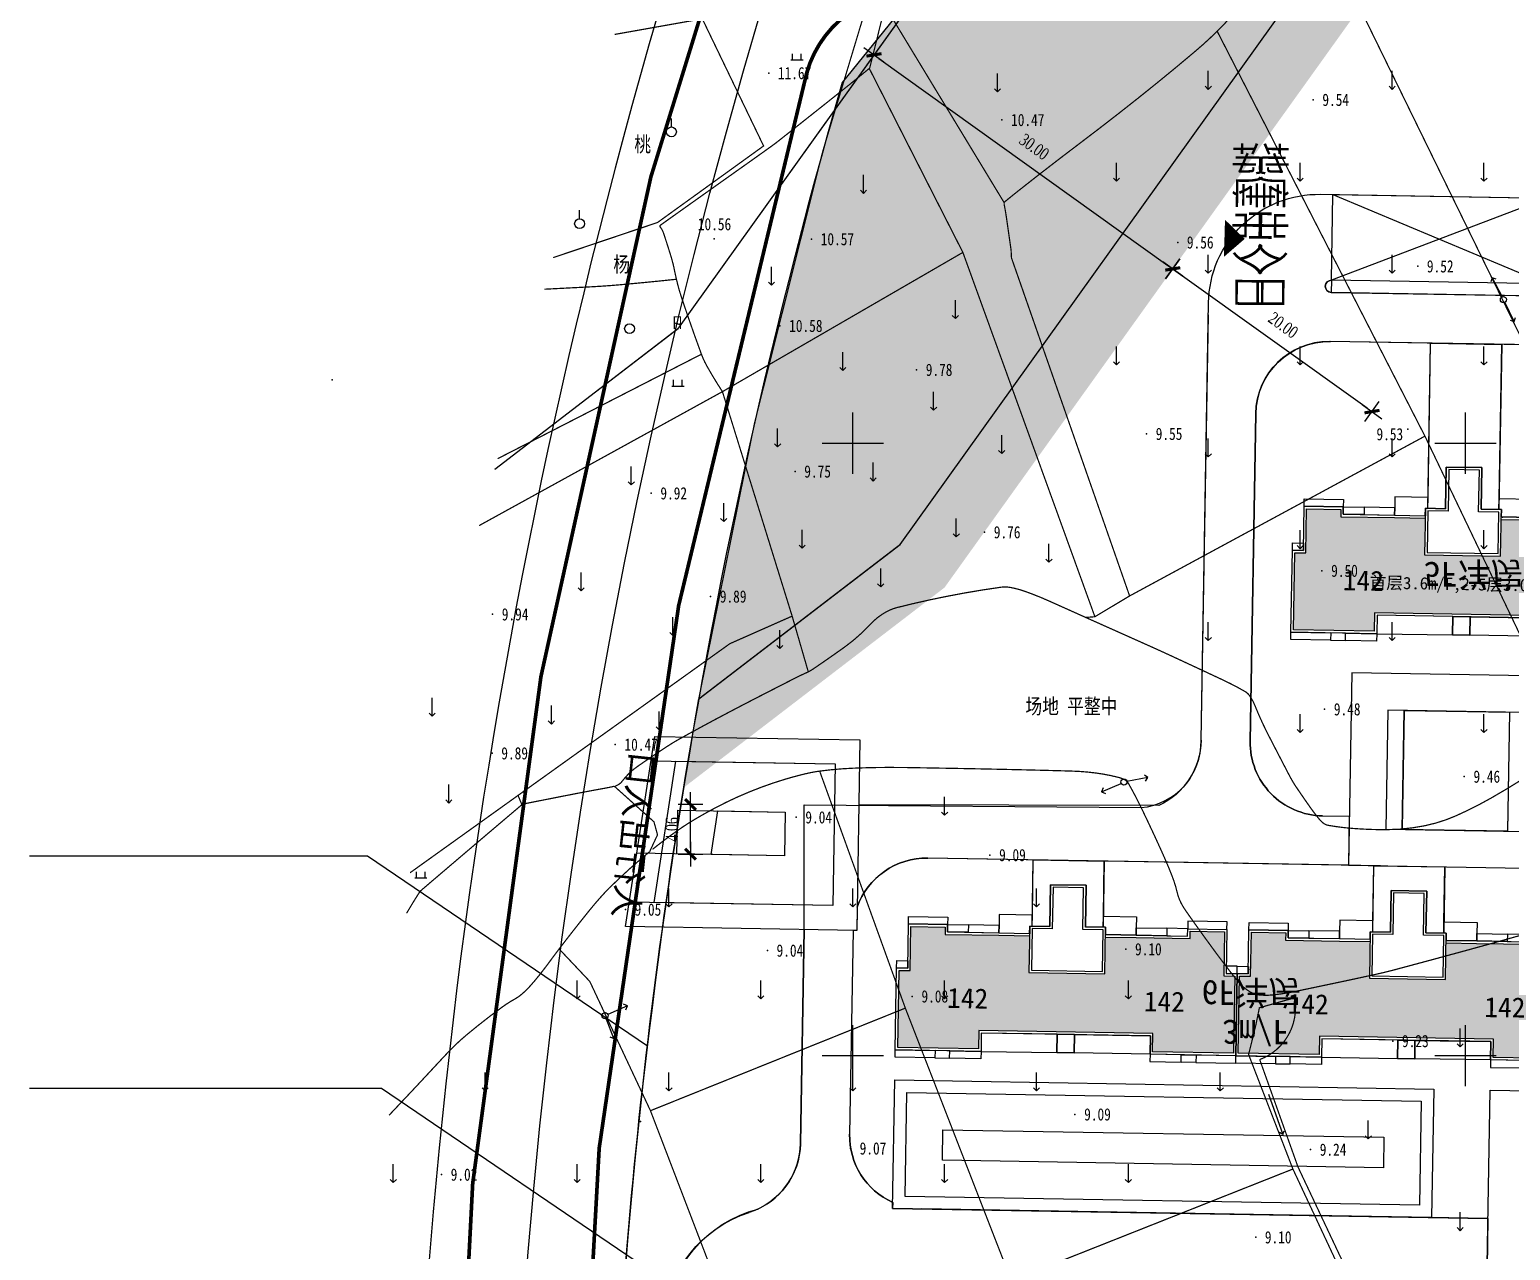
# Model space of a CAD drawing. Header units: millimetres. Extents: x -439850 to 440374, y 3556331 to 3581716.
# Drawn here: x 439718.5 to 439839.4, y 3581434.3 to 3581533.9 of the extents above; entities that cross this region are included whole.
import ezdxf
from ezdxf.enums import TextEntityAlignment as Align

# ---------------------------------------------------------------- set-up
doc = ezdxf.new("R2010")
doc.units = ezdxf.units.MM
doc.header["$LTSCALE"] = 1000
doc.header["$MEASUREMENT"] = 0
doc.linetypes.add('CENTER', pattern=[2, 1.25, -0.25, 0.25, -0.25])
doc.linetypes.add('X3', pattern=[5, 4, -1])
for name, color, linetype in [('10G2防护绿地_H', 104, 'Continuous'), ('14中心线', 1, 'CENTER'), ('14缘石线', 7, 'Continuous'), ('14道路红线', 7, 'Continuous'), ('17特殊管线', 62, 'Continuous'), ('18标注', 7, 'Continuous'), ('dx', 250, 'Continuous'), ('建筑外轮廓线', 6, 'Continuous'), ('文字', 7, 'Continuous'), ('标注', 7, 'Continuous'), ('道路', 7, 'Continuous'), ('铺装', 6, 'Continuous')]:
    doc.layers.add(name, color=color, linetype=linetype)
doc.styles.add('-黑体', font='simhei.ttf')
doc.styles.add('HZ', font='', dxfattribs={"width": 0.8})
doc.styles.add('坐标标注', font='times.ttf', dxfattribs={"width": 0.75})
doc.styles.add('样式 1', font='simhei.ttf')
doc.styles.get('HZ').set_extended_font_data('SimSun')
doc.dimstyles.new('FAST', dxfattribs={"dimtxt": 1, "dimasz": 0.5, "dimexe": 0.5, "dimexo": 0.5, "dimgap": 1, "dimtad": 1, "dimzin": 4, "dimdsep": 46, "dimtxsty": '坐标标注', "dimblk": '尺寸起止点', "dimcen": 1, "dimadec": 1, "dimazin": 1, "dimtfac": 1, "dimtmove": 2, "dimatfit": 3, "dimldrblk": 'ARCHTICK', "dimfxl": 1.25, "dimarcsym": 0})

# ---------------------------------------------------------------- blocks, each defined once
blk = doc.blocks.new('GC154')
for p, q in [((4, 0), (0.5, 0)), ((4, 0), (3.5, 0.5)), ((3.5, -0.5), (4, 0))]:
    blk.add_line(p, q)
blk.add_circle((0, 0), 0.5)
blk = doc.blocks.new('GC120')
for p, q in [((0, -1.5), (0, 1.5)), ((-0.5, -1), (0, -1.5)), ((0, -1.5), (-0.5, -1)), ((0, -1.5), (0.5, -1))]:
    blk.add_line(p, q)
blk = doc.blocks.new('GC119')
for p, q in [((-1, 0), (1, 0)), ((-0.7, 0), (-0.7, 1)), ((0.7, 0), (0.7, 1))]:
    blk.add_line(p, q)
blk = doc.blocks.new('GC125')
blk.add_line((0, 0), (0, 1.4))
blk.add_circle((0, -0.8), 0.8)
blk = doc.blocks.new('GC440')
blk.add_circle((0, 0), 0.8)
blk = doc.blocks.new('GC264')
at = {"linetype": 'Continuous'}
for p, q in [((0, 0), (7, 0)), ((7, 0), (6.5, 0.4)), ((7, 0), (6.5, -0.4))]:
    blk.add_line(p, q, dxfattribs=at)
blk = doc.blocks.new('agdfhafdgasfaf')
at = {"ltscale": 0.02}
h = blk.add_hatch(color=31, dxfattribs=at)
h.dxf.hatch_style = 1
h.paths.add_polyline_path([(439567.91, 3580675.68), (439567.01, 3580675.68), (439567.01, 3580679.28), (439564.21, 3580679.28), (439564.21, 3580678.68), (439559.81, 3580678.68), (439557.31, 3580678.68), (439557.31, 3580675.68), (439551.11, 3580675.68), (439551.11, 3580678.68), (439548.61, 3580678.68), (439544.21, 3580678.68), (439544.21, 3580679.28), (439541.41, 3580679.28), (439541.41, 3580675.68), (439540.51, 3580675.68), (439540.51, 3580669.38), (439547.11, 3580669.38), (439547.11, 3580670.88), (439561.31, 3580670.88), (439561.31, 3580669.38), (439567.91, 3580669.38)])
h.paths.add_polyline_path([(439560.04, 3580672.27), (439564.37, 3580672.3), (439564.36, 3580674.7), (439560.03, 3580674.68)], flags=24)
h.paths.add_polyline_path([(439543.98, 3580672.3), (439548.31, 3580672.27), (439548.32, 3580674.68), (439543.99, 3580674.7)], flags=24)
at = {"layer": '建筑外轮廓线', "color": 6}
blk.add_lwpolyline([(439540.31, 3580675.88), (439541.21, 3580675.88), (439541.21, 3580679.48), (439544.41, 3580679.48), (439544.41, 3580678.88), (439548.61, 3580678.88), (439551.11, 3580678.88), (439551.11, 3580679.48), (439551.11, 3580679.48), (439552.76, 3580679.48), (439552.76, 3580682.88), (439555.66, 3580682.88), (439555.66, 3580679.48), (439557.31, 3580679.48), (439557.31, 3580679.48), (439557.31, 3580679.48), (439557.31, 3580678.88), (439559.81, 3580678.88), (439564.01, 3580678.88), (439564.01, 3580679.48), (439567.21, 3580679.48), (439567.21, 3580675.88), (439568.11, 3580675.88), (439568.11, 3580669.18), (439561.11, 3580669.18), (439561.11, 3580670.68), (439561.11, 3580670.68), (439547.31, 3580670.68), (439547.31, 3580669.18), (439547.31, 3580669.18), (439540.31, 3580669.18), (439540.31, 3580675.88)], dxfattribs=at)
blk.add_lwpolyline([(439551.11, 3580679.48), (439551.11, 3580675.68), (439557.31, 3580675.68), (439557.31, 3580679.48), (439555.66, 3580679.48), (439555.66, 3580682.88), (439552.76, 3580682.88), (439552.76, 3580679.48)], close=True, dxfattribs=at)
at = {"layer": '建筑外轮廓线', "color": 8}
for points in [[(439551.31, 3580679.28), (439551.31, 3580675.88), (439557.11, 3580675.88), (439557.11, 3580679.28), (439555.46, 3580679.28), (439555.46, 3580682.68), (439552.96, 3580682.68), (439552.96, 3580679.28)], [(439541.21, 3580680.08), (439544.41, 3580680.08), (439544.41, 3580679.48), (439541.21, 3580679.48)], [(439544.41, 3580679.48), (439546.11, 3580679.48), (439546.11, 3580678.88), (439544.41, 3580678.88)], [(439546.11, 3580678.88), (439548.61, 3580678.88), (439548.61, 3580679.48), (439546.11, 3580679.48)], [(439562.31, 3580678.88), (439559.81, 3580678.88), (439559.81, 3580679.48), (439562.31, 3580679.48)], [(439564.01, 3580679.48), (439562.31, 3580679.48), (439562.31, 3580678.88), (439564.01, 3580678.88)], [(439567.21, 3580680.08), (439564.01, 3580680.08), (439564.01, 3580679.48), (439567.21, 3580679.48)], [(439540.31, 3580676.48), (439541.21, 3580676.48), (439541.21, 3580675.88), (439540.31, 3580675.88)], [(439568.11, 3580676.48), (439567.21, 3580676.48), (439567.21, 3580675.88), (439568.11, 3580675.88)], [(439553.51, 3580670.68), (439547.31, 3580670.68), (439547.31, 3580669.18), (439553.51, 3580669.18)], [(439553.51, 3580669.18), (439554.91, 3580669.18), (439554.91, 3580670.68), (439553.51, 3580670.68)], [(439554.91, 3580669.18), (439553.51, 3580669.18), (439553.51, 3580670.68), (439554.91, 3580670.68)], [(439554.91, 3580670.68), (439561.11, 3580670.68), (439561.11, 3580669.18), (439554.91, 3580669.18)], [(439540.31, 3580669.18), (439543.56, 3580669.18), (439543.56, 3580668.58), (439540.31, 3580668.58)], [(439543.56, 3580668.58), (439544.76, 3580668.58), (439544.76, 3580669.18), (439543.56, 3580669.18)], [(439544.76, 3580669.18), (439547.31, 3580669.18), (439547.31, 3580668.58), (439544.76, 3580668.58)], [(439563.66, 3580669.18), (439561.11, 3580669.18), (439561.11, 3580668.58), (439563.66, 3580668.58)], [(439564.86, 3580668.58), (439563.66, 3580668.58), (439563.66, 3580669.18), (439564.86, 3580669.18)], [(439568.11, 3580669.18), (439564.86, 3580669.18), (439564.86, 3580668.58), (439568.11, 3580668.58)]]:
    blk.add_lwpolyline(points, close=True, dxfattribs=at)
for points in [[(439551.31, 3580680.38), (439548.61, 3580680.38), (439548.61, 3580679.48), (439548.61, 3580678.88), (439551.11, 3580678.88), (439551.11, 3580678.88), (439551.11, 3580679.48), (439551.31, 3580679.48), (439551.31, 3580680.38)], [(439557.11, 3580680.38), (439559.81, 3580680.38), (439559.81, 3580679.48), (439559.81, 3580678.88), (439557.31, 3580678.88), (439557.31, 3580678.88), (439557.31, 3580679.48), (439557.11, 3580679.48), (439557.11, 3580680.38)], [(439557.11, 3580680.38), (439559.81, 3580680.38), (439559.81, 3580679.48), (439559.81, 3580678.88), (439557.31, 3580678.88), (439557.31, 3580678.88), (439557.31, 3580679.48), (439557.11, 3580679.48), (439557.11, 3580680.38)], [(439557.31, 3580678.68), (439559.81, 3580678.68), (439564.21, 3580678.68), (439564.21, 3580679.28), (439567.01, 3580679.28), (439567.01, 3580675.68), (439567.91, 3580675.68), (439567.91, 3580669.38), (439561.31, 3580669.38), (439561.31, 3580670.88), (439547.11, 3580670.88), (439547.11, 3580669.38), (439540.51, 3580669.38), (439540.51, 3580675.68), (439541.41, 3580675.68), (439541.41, 3580679.28), (439544.21, 3580679.28), (439544.21, 3580678.68), (439548.61, 3580678.68), (439551.11, 3580678.68)]]:
    blk.add_lwpolyline(points, dxfattribs=at)
at = {"layer": '建筑外轮廓线', "color": 3, "style": '样式 1'}
for rotation, p in [(359.7025, (439546.15, 3580673.5)), (0.2975, (439562.2, 3580673.5))]:
    blk.add_text('142', height=1.638, rotation=rotation, dxfattribs=at).set_placement(p, align=Align.MIDDLE_CENTER)
blk = doc.blocks.new('saffaghtedy')
at = {"layer": '道路', "color": 145, "ltscale": 0.02}
blk.add_line((-7.1, 91.87), (10.4, 84.87), dxfattribs=at)
blk.add_lwpolyline([(10.4, 91.87), (10.4, 84.87), (-7.1, 84.87), (-7.1, 91.87)], close=True, dxfattribs=at)
blk.add_lwpolyline([(10.4, 91.87), (-7.1, 84.87)], dxfattribs=at)
blk = doc.blocks.new('尺寸起止点')
for p, q in [((-2, 0), (2, 0)), ((0, -2), (0, 2))]:
    blk.add_line(p, q)
blk.add_lwpolyline([(-0.88, -0.88, 0.5, 0.5, 0), (0.88, 0.88, 0, 0, 0)], format="xyseb")
blk = doc.blocks.new('*D81')
at = {"layer": '18标注', "color": 0, "lineweight": -2, "ltscale": 0.02, "transparency": 16777216}
blk.add_line((439812.25, 3581514.11), (439827.7, 3581503.05), dxfattribs=at)
at = {"layer": 'Defpoints', "color": 0, "ltscale": 0.02, "transparency": 16777216}
for p in [(439811.84, 3581514.4), (439828.1, 3581502.75), (439828.1, 3581502.75)]:
    blk.add_point(p, dxfattribs=at)
at = {"layer": '18标注', "color": 0, "lineweight": -2, "ltscale": 0.02, "transparency": 16777216, "xscale": 0.5, "yscale": 0.5, "zscale": 0.5}
for p, rotation in [((439811.84, 3581514.4), 144.389195150375), ((439828.1, 3581502.75), 324.3891951503751)]:
    blk.add_blockref('尺寸起止点', p, dxfattribs=dict(at, rotation=rotation))
at = {"layer": '18标注', "color": 0, "ltscale": 0.02, "transparency": 16777216, "insert": (439820.85, 3581509.8), "char_height": 1, "attachment_point": 5, "rotation": 324.3892, "style": '坐标标注'}
blk.add_mtext('20.00', dxfattribs=at)
blk = doc.blocks.new('_ArchTick')
at = {"color": 0, "linetype": 'ByBlock', "const_width": 0.4}
blk.add_lwpolyline([(-0.5, -0.5), (0.5, 0.5)], dxfattribs=at)
blk = doc.blocks.new('*D82')
at = {"layer": '18标注', "color": 0, "lineweight": -2, "ltscale": 0.02, "transparency": 16777216}
blk.add_line((439787.86, 3581531.58), (439811.44, 3581514.69), dxfattribs=at)
at = {"layer": 'Defpoints', "color": 0, "ltscale": 0.02, "transparency": 16777216}
for p in [(439787.45, 3581531.87), (439811.84, 3581514.4), (439811.84, 3581514.4)]:
    blk.add_point(p, dxfattribs=at)
at = {"layer": '18标注', "color": 0, "lineweight": -2, "ltscale": 0.02, "transparency": 16777216, "xscale": 0.5, "yscale": 0.5, "zscale": 0.5}
for p, rotation in [((439787.45, 3581531.87), 144.3891951270909), ((439811.84, 3581514.4), 324.389195127091)]:
    blk.add_blockref('尺寸起止点', p, dxfattribs=dict(at, rotation=rotation))
at = {"layer": '18标注', "color": 0, "ltscale": 0.02, "transparency": 16777216, "insert": (439800.53, 3581524.36), "char_height": 1, "attachment_point": 5, "rotation": 324.3892, "style": '坐标标注'}
blk.add_mtext('30.00', dxfattribs=at)
blk = doc.blocks.new('*D98')
at = {"layer": '18标注', "color": 0, "lineweight": -2, "ltscale": 0.02, "transparency": 16777216}
blk.add_line((439772.47, 3581467.12), (439772.48, 3581470.18), dxfattribs=at)
at = {"layer": 'Defpoints', "color": 0, "ltscale": 0.02, "transparency": 16777216}
for p in [(439772.48, 3581470.68), (439772.48, 3581470.68), (439772.47, 3581466.62)]:
    blk.add_point(p, dxfattribs=at)
at = {"layer": '18标注', "color": 0, "lineweight": -2, "ltscale": 0.02, "transparency": 16777216, "xscale": 0.5, "yscale": 0.5, "zscale": 0.5}
for p, rotation in [((439772.48, 3581470.68), 89.86037865290876), ((439772.47, 3581466.62), 269.8603786529087)]:
    blk.add_blockref('尺寸起止点', p, dxfattribs=dict(at, rotation=rotation))
at = {"layer": '18标注', "color": 0, "ltscale": 0.02, "transparency": 16777216, "insert": (439770.97, 3581468.65), "char_height": 1, "attachment_point": 5, "rotation": 89.8604, "style": '坐标标注'}
blk.add_mtext('4.06', dxfattribs=at)

msp = doc.modelspace()

# ---------------------------------------------------------------- hatches: boundary and pattern name
at = {"layer": '10G2防护绿地_H', "linetype": 'Continuous', "extrusion": (0, 0, -1)}
h = msp.add_hatch(color=256, dxfattribs=at)
edge = h.paths.add_edge_path()
edge.add_line((-439826.727, 3581535.183), (-439827.528, 3581536.331))
edge.add_line((-439827.528, 3581536.331), (-439790.774, 3581536.952))
edge.add_line((-439790.774, 3581536.952), (-439784.857, 3581529.618))
edge.add_arc((-440257.543, 3581393.118), 492, 9.23196, 16.10744, ccw=False)
edge.add_line((-439771.916, 3581472.05), (-439793.208, 3581488.383))
edge.add_line((-439793.208, 3581488.383), (-439826.727, 3581535.183))
h = msp.add_hatch(color=256, dxfattribs=at)
edge = h.paths.add_edge_path()
edge.add_line((-439826.727, 3581535.183), (-439827.528, 3581536.331))
edge.add_line((-439827.528, 3581536.331), (-439790.774, 3581536.952))
edge.add_line((-439790.774, 3581536.952), (-439784.857, 3581529.618))
edge.add_arc((-440257.543, 3581393.118), 492, 369.23196, 376.10744, ccw=False)
edge.add_line((-439771.916, 3581472.05), (-439793.208, 3581488.383))
edge.add_line((-439793.208, 3581488.383), (-439826.727, 3581535.183))

# ---------------------------------------------------------------- linework, layer by layer
at = {"layer": '14中心线', "extrusion": (0, 0, -1)}
msp.add_lwpolyline([(-439815.685, 3581643.157), (-439786.263, 3581560.136, -0.0829066), (-439757.567, 3581397.974), (-439757.062, 3581345.997)], format="xyb", dxfattribs=at)
at = {"layer": '14缘石线', "extrusion": (0, 0, -1), "const_width": 0.3}
msp.add_lwpolyline([(-439810.38, 3581643.157), (-439781.55, 3581561.806, -0.0829066), (-439752.567, 3581398.022), (-439752.277, 3581368.2)], format="xyb", dxfattribs=at)
at = {"layer": '14道路红线', "extrusion": (0, 0, -1)}
for points in [[(-439807.197, 3581643.157), (-439778.722, 3581562.808, -0.0829066), (-439749.567, 3581398.051), (-439749.277, 3581368.23)], [(-439784.857, 3581529.618, -0.0679583), (-439765.566, 3581397.896), (-439765.358, 3581376.493)]]:
    msp.add_lwpolyline(points, format="xyb", dxfattribs=at)
at = {"layer": '14道路红线', "extrusion": (0, 0, -1), "const_width": 0.3}
for points in [[(-439790.774, 3581536.952, -0.3387775), (-439781.975, 3581530.45)], [(-439781.975, 3581530.45, -0.0679583), (-439762.566, 3581397.925)]]:
    msp.add_lwpolyline(points, format="xyb", dxfattribs=at)
at = {"layer": '14道路红线', "extrusion": (0, 0, -1)}
msp.add_lwpolyline([(-439790.774, 3581536.952), (-439784.857, 3581529.618)], dxfattribs=at)
at = {"layer": '17特殊管线', "color": 44, "linetype": 'X3', "extrusion": (0, 0, -1)}
for p, q in [((439802.227, 3581552.496), (439771.414, 3581509.474)), ((439771.414, 3581509.474), (439756.493, 3581498.029))]:
    msp.add_line(p, q, dxfattribs=at)
at = {"layer": 'dx', "color": 250, "linetype": 'Continuous'}
for p, q in [((439785.723, 3581497.674), (439785.723, 3581502.674)), ((439835.723, 3581497.674), (439835.723, 3581502.674)), ((439783.223, 3581500.174), (439788.223, 3581500.174)), ((439833.223, 3581500.174), (439838.223, 3581500.174)), ((439785.723, 3581447.674), (439785.723, 3581452.674)), ((439835.723, 3581447.674), (439835.723, 3581452.674)), ((439783.223, 3581450.174), (439788.223, 3581450.174)), ((439833.223, 3581450.174), (439838.223, 3581450.174))]:
    msp.add_line(p, q, dxfattribs=at)
at = {"layer": 'dx', "color": 250, "linetype": 'Continuous', "const_width": 0.1, "flags": 128}
for points in [[(439830.043, 3581592.397), (439802.227, 3581552.496), (439771.414, 3581509.474), (439756.493, 3581498.029)], [(439823.775, 3581542.515), (439853.974, 3581480.763)], [(439798.075, 3581519.812), (439788.218, 3581536.071)], [(439761.264, 3581515.319), (439769.79, 3581518.191), (439778.442, 3581524.437), (439773.441, 3581534.813), (439766.293, 3581533.542)], [(439832.421, 3581500.746), (439815.464, 3581533.802)], [(439794.708, 3581515.746), (439787.067, 3581530.765)], [(439794.708, 3581515.746), (439775.082, 3581504.378), (439755.228, 3581493.446)], [(439805.483, 3581486.004), (439794.708, 3581515.746)], [(439808.316, 3581487.701), (439798.674, 3581515.299)], [(439771.164, 3581509.489), (439771.164, 3581510.489), (439771.664, 3581510.489), (439771.664, 3581509.489)], [(439771.164, 3581509.885), (439771.262, 3581509.966), (439771.383, 3581509.963), (439771.466, 3581509.889), (439771.593, 3581509.877), (439771.664, 3581509.962)], [(439756.734, 3581498.905), (439773.367, 3581507.434)], [(439780.772, 3581486.054), (439775.082, 3581504.378)], [(439832.421, 3581500.746), (439808.316, 3581487.701), (439805.483, 3581486.004), (439804.736, 3581485.945)], [(439832.421, 3581500.746), (439844.498, 3581475.511)], [(439775.687, 3581483.803), (439780.772, 3581486.054), (439782.09, 3581481.507)], [(439775.687, 3581483.803), (439749.586, 3581465.101)], [(439783.018, 3581473.401), (439790.01, 3581454.052), (439798.663, 3581431.803), (439809.602, 3581403.286)], [(439758.715, 3581470.659), (439758.401, 3581471.417)], [(439761.754, 3581458.882), (439764.256, 3581456.231), (439769.208, 3581445.677), (439788.067, 3581396.461)], [(439769.208, 3581445.677), (439790.01, 3581454.052)], [(439798.663, 3581431.803), (439821.645, 3581440.916)]]:
    msp.add_lwpolyline(points, dxfattribs=at)
for points in [[(439827.705, 3581545.329), (439822.644, 3581538.069), (439789.576, 3581491.898), (439773.15, 3581479.298, -0.0349713), (439789.889, 3581545.968), (439827.705, 3581545.329)], [(439788.084, 3581534.758, -0.0003123), (439787.689, 3581533.149, -0.0003958), (439787.375, 3581531.879, -0.0006091), (439787.13, 3581530.898, -0.009521), (439787.113, 3581530.836, -0.1498473), (439787.067, 3581530.765, -0.0047863), (439785.049, 3581529.124, -0.00115), (439779.644, 3581524.836, -0.0113532), (439779.086, 3581524.416, -0.0015677), (439777.261, 3581523.114, 0.0004856), (439771.361, 3581518.923, 0.000387), (439770.053, 3581517.99, 0.0145657), (439770.019, 3581517.964, 0.4124355), (439770.003, 3581517.821, -0.0882424), (439770.277, 3581517.315, -0.0047206), (439770.844, 3581515.55, -0.0124109), (439771.037, 3581514.871, -0.0133145), (439771.138, 3581514.43, 0.0067372), (439771.327, 3581513.554, 0.0240751), (439771.748, 3581512.053, 0.0076624), (439773.367, 3581507.434, 0.0397697), (439773.801, 3581506.492, 0.0166712), (439775.082, 3581504.378)], [(439817.067, 3581535.531, -0.0221209), (439815.464, 3581533.802, -0.019233), (439813.676, 3581532.167, -0.0076873), (439808.992, 3581528.326, -0.0061436), (439804.179, 3581524.597, 0.0058448), (439799.117, 3581520.68, 0.0061151), (439798.093, 3581519.848, 0.210438), (439798.075, 3581519.812, 0.060154), (439798.091, 3581519.596, -0.0125483), (439798.265, 3581518.578, -0.0004433), (439798.503, 3581516.924, -0.0007893), (439798.634, 3581515.994, -0.0202164), (439798.646, 3581515.87, -0.00442), (439798.674, 3581515.299)], [(439771.327, 3581513.554, -0.0044751), (439766.654, 3581513.098, -0.0091265), (439764.358, 3581512.937, -0.0002944), (439760.553, 3581512.741, -0.0029344)], [(439841.519, 3581473.481, -0.0177305), (439837.814, 3581471.197, -0.0244356), (439834.996, 3581469.771, -0.0545143), (439832.41, 3581468.942, -0.0484678), (439829.375, 3581468.623, -0.0107278), (439827.956, 3581468.642, -0.0104943), (439826.508, 3581468.724, -0.0241916), (439824.534, 3581468.972, -0.1159681), (439824.148, 3581469.138, -0.0602733), (439823.828, 3581469.439, -0.0203082), (439823.038, 3581470.471, -0.0052897), (439821.871, 3581472.167, -0.0189024), (439821.568, 3581472.657, -0.0089076), (439821.295, 3581473.159, -0.0014114), (439819.634, 3581476.364, -0.0236451), (439818.529, 3581478.789, 0.0667613), (439818.063, 3581479.614, 0.1006407), (439817.741, 3581479.898, 0.0208756), (439815.922, 3581480.846, 0.0013047), (439811.608, 3581482.858, 0.0032346), (439809.861, 3581483.653, 0.0000548), (439806.971, 3581484.946, -0.0000709), (439804.736, 3581485.945, -0.0002303), (439803.736, 3581486.394, 0.0001123), (439801.686, 3581487.313, 0.0211581), (439799.729, 3581488.092, 0.0382157), (439798.601, 3581488.392, 0.0807212), (439797.803, 3581488.411, 0.0143117), (439793.389, 3581487.667, 0.0130869), (439789.326, 3581486.751, 0.0617602), (439788.501, 3581486.429, 0.0833209), (439787.127, 3581485.361, -0.0517685), (439785.038, 3581483.515, -0.0055979), (439782.498, 3581481.744, -0.0367471), (439782.09, 3581481.507, -0.0061491), (439781.661, 3581481.306, 0.0085959), (439781.355, 3581481.161, 0.0027961), (439780.616, 3581480.789, 0.000738), (439777.826, 3581479.36, 0.0037409), (439774.547, 3581477.643, 0.0041761), (439771.634, 3581476.058, 0.018198), (439770.562, 3581475.411, 0.0077058), (439768.113, 3581473.755, 0.0800724), (439766.912, 3581472.59, -0.1581208), (439766.342, 3581472.186, -0.0130991)], [(439769.381, 3581467.019, -0.0168638), (439771.518, 3581468.621, -0.017751), (439772.723, 3581469.401, -0.01266), (439774.477, 3581470.389, -0.0245918), (439777.293, 3581471.709, -0.024813), (439780.199, 3581472.737, -0.0147195), (439781.954, 3581473.205, -0.0247328), (439783.018, 3581473.401, -0.0226215), (439785.753, 3581473.64, -0.0145921), (439790.008, 3581473.694, -0.0003266), (439792.676, 3581473.648, -0.000361), (439795.091, 3581473.604, -0.0010897), (439799.879, 3581473.501, -0.001404), (439803.595, 3581473.403, -0.0255454), (439805.568, 3581473.245, -0.0283368), (439807.321, 3581472.911, -0.0318856), (439807.798, 3581472.759, -0.0712051), (439807.993, 3581472.649, -0.0995411), (439808.237, 3581472.368, -0.0166828), (439809.26, 3581470.423, -0.0065159), (439810.927, 3581466.861, -0.0118938), (439811.768, 3581464.878, -0.037014), (439812.202, 3581463.49, 0.0605546), (439812.507, 3581462.653, 0.0344561), (439812.882, 3581462.027, 0.0062901), (439815.205, 3581458.783, 0.0055287), (439816.482, 3581457.087, 0.010107), (439817.208, 3581456.181, 0.0817521), (439818.124, 3581455.392, 0.1152056), (439818.943, 3581455.122, 0.0479053), (439819.991, 3581455.129, 0.0260665), (439821.892, 3581455.425, 0.0004033), (439825.52, 3581456.188, 0.0012239), (439826.715, 3581456.443, 0.000187), (439827.592, 3581456.633, 0.0002114), (439828.368, 3581456.802, 0.0115587), (439830.007, 3581457.199, 0.0021922), (439838.588, 3581459.53, 0.0101435), (439843.7, 3581461.055, 0.0382478)], [(439747.872, 3581445.305, 0.0000063), (439748.406, 3581445.871, 0.0003949), (439749.68, 3581447.223, 0.0019605), (439751.246, 3581448.9, -0.002117), (439752.697, 3581450.454, -0.0297031), (439754.171, 3581451.842, -0.0162125), (439757.09, 3581454.126, -0.0312735), (439758.132, 3581454.792, 0.0523908), (439758.737, 3581455.217, 0.0321496), (439759.414, 3581455.886, 0.0185315), (439760.463, 3581457.159, 0.0043754), (439761.085, 3581457.989, -0.0040703), (439761.754, 3581458.882, -0.0075229), (439764.284, 3581462.101, -0.0167709), (439765.488, 3581463.488, -0.0122154), (439765.824, 3581463.832, -0.0043159), (439766.805, 3581464.775, -0.0179714), (439769.143, 3581466.827), (439769.784, 3581468.2), (439769.494, 3581469.262), (439766.262, 3581472.164, -0.0130991), (439765.48, 3581472.003, 0.0039562), (439762.882, 3581471.516, 0.0010907), (439758.811, 3581470.711, 0.0832213), (439758.76, 3581470.691, 0.0432668), (439758.715, 3581470.659, 0.0005354), (439755.272, 3581467.738, 0.0004394), (439750.525, 3581463.694, 0.0218122), (439750.433, 3581463.609, 0.0505635), (439750.365, 3581463.524, 0.0060114), (439749.878, 3581462.752, 0.0042047), (439749.3, 3581461.792, 0.0033527)], [(439742.686, 3581377.081), (439789.418, 3581393.263), (439811.092, 3581400.646), (439836.167, 3581409.922), (439835.111, 3581412.124), (439821.645, 3581440.916), (439818.029, 3581450.264), (439818.63, 3581452.714), (439818.908, 3581454.082), (439821.777, 3581454.892, -0.3636338), (439818.936, 3581449.85), (439822.061, 3581441.081), (439836.977, 3581409.469), (439811.372, 3581400.035)]]:
    msp.add_lwpolyline(points, format="xyb", dxfattribs=at)
at = {"layer": 'dx', "color": 250, "linetype": 'Continuous', "flags": 128}
msp.add_lwpolyline([(439773.15, 3581479.298), (439789.576, 3581491.898), (439822.644, 3581538.069), (439827.705, 3581545.329), (440130.137, 3581540.217), (440128.41, 3581426.521), (440115.759, 3581411.933), (439785.018, 3581359.538), (439765.358, 3581376.493), (439765.566, 3581397.896, -0.0416138), (439773.15, 3581479.298)], format="xyb", dxfattribs=at)
at = {"layer": 'dx', "color": 250, "linetype": 'Continuous'}
for p in [(439778.861, 3581530.386, 11.67), (439778.861, 3581530.386, 11.67), (439823.3, 3581528.204, 9.54), (439823.3, 3581528.204, 9.54), (439797.893, 3581526.56, 10.466), (439797.893, 3581526.56, 10.466), (439774.407, 3581516.855, 10.56), (439774.407, 3581516.855, 10.56), (439782.356, 3581516.832, 10.574), (439782.356, 3581516.832, 10.574), (439812.242, 3581516.562, 9.56), (439812.242, 3581516.562, 9.56), (439831.832, 3581514.612, 9.52), (439831.832, 3581514.612, 9.52), (439779.78, 3581509.753, 10.58), (439779.78, 3581509.753, 10.58), (439790.929, 3581506.163, 9.78), (439790.929, 3581506.163, 9.78), (439743.24, 3581505.345, 11.12), (439743.24, 3581505.345, 11.12), (439831.012, 3581501.314, 9.531), (439831.012, 3581501.314, 9.531), (439809.699, 3581500.935, 9.55), (439809.699, 3581500.935, 9.55), (439781.012, 3581497.863, 9.75), (439781.012, 3581497.863, 9.75), (439769.268, 3581496.082, 9.92), (439769.268, 3581496.082, 9.92), (439838.739, 3581494.142, 9.5), (439838.739, 3581494.142, 9.5), (439796.482, 3581492.904, 9.76), (439796.482, 3581492.904, 9.76), (439824.017, 3581489.758, 9.5), (439824.017, 3581489.758, 9.5), (439774.118, 3581487.656, 9.887), (439774.118, 3581487.656, 9.887), (439756.324, 3581486.201, 9.94), (439756.324, 3581486.201, 9.94), (439824.237, 3581478.452, 9.48), (439824.237, 3581478.452, 9.48), (439756.284, 3581474.857, 9.89), (439756.284, 3581474.857, 9.89), (439766.336, 3581475.565, 10.467), (439766.336, 3581475.565, 10.467), (439835.633, 3581472.955, 9.458), (439835.633, 3581472.955, 9.458), (439781.101, 3581469.629, 9.04), (439781.101, 3581469.629, 9.04), (439796.916, 3581466.547, 9.09), (439796.916, 3581466.547, 9.09), (439767.165, 3581462.097, 9.05), (439767.165, 3581462.097, 9.05), (439778.752, 3581458.753, 9.04), (439778.752, 3581458.753, 9.04), (439808.008, 3581458.863, 9.1), (439808.008, 3581458.863, 9.1), (439790.578, 3581455.011, 9.079), (439790.578, 3581455.011, 9.079), (439829.801, 3581451.365, 9.23), (439829.801, 3581451.365, 9.23), (439768.394, 3581444.805, 9.014), (439768.394, 3581444.805, 9.014), (439803.858, 3581445.378, 9.09), (439803.858, 3581445.378, 9.09), (439785.533, 3581442.6, 9.07), (439785.533, 3581442.6, 9.07), (439823.087, 3581442.502, 9.237), (439823.087, 3581442.502, 9.237), (439752.153, 3581440.463, 9.02), (439752.153, 3581440.463, 9.02), (439818.606, 3581435.347, 9.1), (439818.606, 3581435.347, 9.1)]:
    msp.add_point(p, dxfattribs=at)
at = {"layer": '文字', "ltscale": 0.02}
msp.add_lwpolyline([(439817.71, 3581516.849, 0, 3.032, 0), (439816.059, 3581516.897, 3.032, 3.032, 0)], format="xyseb", dxfattribs=at)
at = {"layer": '文字', "ltscale": 0.02, "extrusion": (0, 0, -1)}
msp.add_lwpolyline([(-439817.71, 3581516.849, 0, 3.032, 0), (-439816.059, 3581516.897, 3.032, 3.032, 0)], format="xyseb", dxfattribs=at)
at = {"layer": '标注', "color": 120, "ltscale": 0.02, "extrusion": (0, 0, -1)}
for points in [[(-439718.535, 3581466.488), (-439746.117, 3581466.488), (-439768.958, 3581450.983)], [(-439718.535, 3581447.508), (-439747.251, 3581447.508), (-439770.092, 3581432.003)]]:
    msp.add_lwpolyline(points, dxfattribs=at)
at = {"layer": '道路', "color": 145, "ltscale": 0.02, "extrusion": (0, 0, -1)}
for p, q in [((439824.792, 3581513.474), (439824.775, 3581512.474)), ((439844.864, 3581512.134), (439824.775, 3581512.474)), ((439814.156, 3581475.916), (439814.743, 3581510.644)), ((439844.797, 3581508.135), (439824.707, 3581508.474)), ((439832.674, 3581495.746), (439832.886, 3581508.336)), ((439838.473, 3581495.648), (439838.686, 3581508.238)), ((439818.155, 3581475.849), (439818.607, 3581502.577)), ((439810.697, 3581470.582), (439786.22, 3581470.642)), ((439824.053, 3581469.748), (439826.249, 3581469.711)), ((439775.843, 3581466.563), (439768.042, 3581466.694)), ((439828.785, 3581465.668), (439791.841, 3581466.292)), ((439800.378, 3581461.647), (439800.454, 3581466.147)), ((439806.177, 3581461.549), (439806.253, 3581466.049)), ((439828.174, 3581461.177), (439828.25, 3581465.677)), ((439833.973, 3581461.079), (439834.049, 3581465.579)), ((439781.741, 3581460.462), (439781.445, 3581442.987)), ((439785.74, 3581460.394), (439785.459, 3581443.758)), ((439837.564, 3581436.876), (439791.357, 3581437.657))]:
    msp.add_line(p, q, dxfattribs=at)
for points in [[(-439850.178, 3581465.306), (-439849.905, 3581449.159), (-439858.476, 3581449.014), (-439858.749, 3581465.161), (-439882.746, 3581464.756), (-439883.012, 3581480.471), (-439859.015, 3581480.877), (-439859.254, 3581494.996), (-439850.682, 3581495.141), (-439850.443, 3581481.022), (-439826.447, 3581481.427), (-439826.181, 3581465.712), (-439850.178, 3581465.306)], [(-439769.571, 3581476.234), (-439786.31, 3581475.951), (-439786.047, 3581460.389), (-439767.179, 3581460.708)], [(-439769.236, 3581474.24), (-439784.276, 3581473.985), (-439784.081, 3581462.423), (-439767.459, 3581462.704)]]:
    msp.add_lwpolyline(points, dxfattribs=at)
for points in [[(-439858.476, 3581449.014), (-439858.749, 3581465.161), (-439882.746, 3581464.756), (-439883.012, 3581480.471), (-439859.015, 3581480.877), (-439859.254, 3581494.996), (-439850.682, 3581495.141), (-439850.443, 3581481.022), (-439826.447, 3581481.427), (-439826.181, 3581465.712), (-439850.178, 3581465.306), (-439849.905, 3581449.159)], [(-439855.528, 3581452.064), (-439855.8, 3581468.212), (-439879.797, 3581467.806), (-439879.961, 3581477.523), (-439855.965, 3581477.928), (-439856.203, 3581492.047), (-439853.631, 3581492.091), (-439853.392, 3581477.972), (-439829.396, 3581478.377), (-439829.232, 3581468.661), (-439853.228, 3581468.255), (-439852.955, 3581452.108)], [(-439839.311, 3581478.21), (-439839.147, 3581468.493), (-439830.575, 3581468.638), (-439830.739, 3581478.354)], [(-439771.429, 3581470.202), (-439780.209, 3581470.054), (-439780.149, 3581466.49), (-439771.369, 3581466.638)], [(-439789.149, 3581448.186), (-439833.142, 3581447.442), (-439832.965, 3581436.954), (-439788.971, 3581437.697)], [(-439790.132, 3581447.169), (-439832.126, 3581446.459), (-439831.982, 3581437.97), (-439789.988, 3581438.68)], [(-439837.742, 3581447.364), (-439866.658, 3581446.875), (-439866.362, 3581429.412), (-439837.447, 3581429.901)], [(-439793.081, 3581444.119), (-439829.075, 3581443.51), (-439829.033, 3581441.021), (-439793.038, 3581441.629)]]:
    msp.add_lwpolyline(points, close=True, dxfattribs=at)
for centre, radius, start, end in [((-439824.784, 3581512.974), 0.5, 270.96833, 90.96833), ((-439824.606, 3581502.475), 6, 0.96834, 90.96833), ((-439808.157, 3581476.018), 6, 180.96834, 244.95125), ((-439824.154, 3581475.747), 6, 270.96833, 0.96834), ((-439791.739, 3581460.293), 6, 19.36007, 90.96834), ((-439791.458, 3581443.656), 6, 294.39603, 0.96834), ((-439775.446, 3581443.088), 6, 180.96834, 252.34034), ((-439780.3, 3581427.842), 10, 4.14142, 72.34034)]:
    msp.add_arc(centre, radius, start, end, dxfattribs=at)
at = {"layer": '铺装', "ltscale": 0.02}
for points in [[(439770.328, 3581428.593, -0.3152142), (439777.981, 3581437.65, 0.2869364), (439781.445, 3581442.987), (439781.741, 3581460.462), (439781.741, 3581470.653), (439809.26, 3581470.423, 0.3933353), (439814.156, 3581475.916), (439814.76, 3581511.643, -0.4142136), (439823.91, 3581520.49), (439842.408, 3581520.177)], [(439842.289, 3581513.178), (439824.792, 3581513.474, 1), (439824.775, 3581512.474), (439844.864, 3581512.134)], [(439844.797, 3581508.135), (439824.606, 3581508.475, 0.4092528), (439818.607, 3581502.577), (439818.155, 3581475.849, 0.4142136), (439824.053, 3581469.748), (439826.249, 3581469.711), (439826.181, 3581465.712), (439791.841, 3581466.292, 0.323031), (439786.079, 3581462.282), (439786.047, 3581460.389), (439785.74, 3581460.394), (439785.459, 3581443.758, 0.2989318), (439788.98, 3581438.192), (439788.971, 3581437.697), (439837.564, 3581436.876), (439837.497, 3581432.877)]]:
    msp.add_lwpolyline(points, format="xyb", dxfattribs=at)
for points in [[(439832.658, 3581494.846), (439832.886, 3581508.336), (439838.686, 3581508.238), (439838.458, 3581494.748), (439837.008, 3581494.772), (439837.065, 3581498.172), (439834.166, 3581498.221), (439834.108, 3581494.821), (439832.658, 3581494.846)], [(439830.739, 3581478.354), (439830.576, 3581468.678)], [(439839.311, 3581478.21), (439839.147, 3581468.533)]]:
    msp.add_lwpolyline(points, dxfattribs=at)
for points in [[(439849.905, 3581449.159), (439858.476, 3581449.014), (439858.749, 3581465.161), (439882.746, 3581464.756), (439883.012, 3581480.471), (439859.015, 3581480.877), (439859.254, 3581494.996), (439850.682, 3581495.141), (439850.443, 3581481.022), (439826.447, 3581481.427), (439826.181, 3581465.712), (439850.178, 3581465.306)], [(439852.955, 3581452.108), (439855.528, 3581452.064), (439855.8, 3581468.212), (439879.797, 3581467.806), (439879.961, 3581477.523), (439855.965, 3581477.928), (439856.203, 3581492.047), (439853.631, 3581492.091), (439853.392, 3581477.972), (439829.396, 3581478.377), (439829.232, 3581468.661), (439853.228, 3581468.255)], [(439767.179, 3581460.708), (439769.571, 3581476.234), (439786.31, 3581475.951), (439786.047, 3581460.389)], [(439769.505, 3581462.669), (439771.282, 3581474.205), (439784.276, 3581473.985), (439784.081, 3581462.423)], [(439774.156, 3581466.591), (439774.704, 3581470.147), (439780.209, 3581470.054), (439780.149, 3581466.49)], [(439800.363, 3581460.747), (439800.454, 3581466.147), (439806.253, 3581466.049), (439806.162, 3581460.649), (439804.712, 3581460.674), (439804.769, 3581464.073), (439801.87, 3581464.122), (439801.812, 3581460.723)], [(439828.159, 3581460.278), (439828.25, 3581465.677), (439834.049, 3581465.579), (439833.958, 3581460.18), (439832.508, 3581460.204), (439832.565, 3581463.604), (439829.666, 3581463.653), (439829.608, 3581460.253)], [(439789.149, 3581448.186), (439833.142, 3581447.442), (439832.965, 3581436.954), (439788.971, 3581437.697)], [(439790.132, 3581447.169), (439832.126, 3581446.459), (439831.982, 3581437.97), (439789.988, 3581438.68)], [(439837.742, 3581447.364), (439866.658, 3581446.875), (439866.362, 3581429.412), (439837.447, 3581429.901)], [(439793.081, 3581444.119), (439829.075, 3581443.51), (439829.033, 3581441.021), (439793.038, 3581441.629)]]:
    msp.add_lwpolyline(points, close=True, dxfattribs=at)

# ---------------------------------------------------------------- block references
at = {"layer": 'dx', "color": 250, "linetype": 'Continuous', "xscale": 0.5, "yscale": 0.5, "zscale": 0.5}
for name, p in [('GC119', (439781.159, 3581531.46)), ('GC120', (439797.532, 3581529.6)), ('GC120', (439814.742, 3581529.808)), ('GC120', (439829.741, 3581529.808)), ('GC125', (439770.921, 3581525.988)), ('GC120', (439807.242, 3581522.308)), ('GC120', (439822.242, 3581522.308)), ('GC120', (439837.241, 3581522.308)), ('GC120', (439786.593, 3581521.318)), ('GC125', (439763.421, 3581518.489)), ('GC120', (439779.093, 3581513.818)), ('GC120', (439814.742, 3581514.808)), ('GC120', (439829.741, 3581514.808)), ('GC120', (439794.095, 3581511.105)), ('GC440', (439767.5, 3581509.524)), ('GC120', (439784.911, 3581506.861)), ('GC120', (439807.242, 3581507.308)), ('GC120', (439822.242, 3581507.309)), ('GC120', (439837.241, 3581507.309)), ('GC119', (439771.449, 3581504.833)), ('GC120', (439792.32, 3581503.621)), ('GC120', (439779.586, 3581500.611)), ('GC120', (439797.877, 3581500.071)), ('GC120', (439814.742, 3581499.809)), ('GC120', (439829.742, 3581499.809)), ('GC120', (439767.647, 3581497.527)), ('GC120', (439787.381, 3581497.834)), ('GC120', (439775.185, 3581494.529)), ('GC120', (439794.173, 3581493.281)), ('GC120', (439781.592, 3581492.355)), ('GC120', (439822.242, 3581492.309)), ('GC120', (439837.241, 3581492.309)), ('GC120', (439801.736, 3581491.198)), ('GC120', (439763.546, 3581488.869)), ('GC120', (439787.998, 3581489.192)), ('GC120', (439771.031, 3581485.224)), ('GC120', (439814.742, 3581484.809)), ('GC120', (439829.742, 3581484.809)), ('GC120', (439779.764, 3581484.162)), ('GC120', (439751.387, 3581478.632)), ('GC120', (439761.118, 3581477.997)), ('GC120', (439769.929, 3581477.523)), ('GC120', (439822.242, 3581477.309)), ('GC120', (439837.242, 3581477.309)), ('GC120', (439752.753, 3581471.547)), ('GC120', (439793.217, 3581470.558)), ('GC119', (439750.468, 3581464.69)), ('GC120', (439770.718, 3581463.058)), ('GC120', (439785.718, 3581463.058)), ('GC120', (439800.717, 3581463.058)), ('GC120', (439763.218, 3581455.558)), ('GC120', (439778.218, 3581455.558)), ('GC120', (439793.218, 3581455.558)), ('GC120', (439808.217, 3581455.558)), ('GC120', (439835.298, 3581451.633)), ('GC120', (439755.718, 3581448.058)), ('GC120', (439770.718, 3581448.058)), ('GC120', (439785.718, 3581448.058)), ('GC120', (439800.717, 3581448.058)), ('GC120', (439815.717, 3581448.058)), ('GC120', (439827.798, 3581444.133)), ('GC120', (439748.218, 3581440.558)), ('GC120', (439763.218, 3581440.558)), ('GC120', (439778.218, 3581440.558)), ('GC120', (439793.218, 3581440.558)), ('GC120', (439808.217, 3581440.558)), ('GC120', (439835.298, 3581436.633))]:
    msp.add_blockref(name, p, dxfattribs=at)
at = {"layer": 'dx', "color": 250, "linetype": 'Continuous'}
for name, p, xscale, yscale, zscale, rotation in [('GC154', (439838.828, 3581511.9), 0.5000000001864997, 0.5000000001864997, 0.5000000001864997, 117.7858359869841), ('GC154', (439838.828, 3581511.9), 0.4999999999714108, 0.4999999999714108, 0.4999999999714108, 295.8112751091594), ('GC154', (439807.85, 3581472.504), 0.499999999998427, 0.499999999998427, 0.499999999998427, 203.7662483603012), ('GC154', (439807.85, 3581472.504), 0.500000000044752, 0.500000000044752, 0.500000000044752, 10.6379802090098), ('GC154', (439765.498, 3581453.434), 0.499999999998427, 0.499999999998427, 0.499999999998427, 23.7662483603012), ('GC154', (439765.498, 3581453.434), 0.5000000001952806, 0.5000000001952806, 0.5000000001952806, 291.3745820016313), ('GC264', (439819.649, 3581447.032), 0.5000000000488204, 0.5000000000488204, 0.5000000000488204, 289.7008606576689)]:
    msp.add_blockref(name, p, dxfattribs=dict(at, xscale=xscale, yscale=yscale, zscale=zscale, rotation=rotation))
at = {"layer": '建筑外轮廓线', "color": 145, "zscale": -1, "rotation": 359.0316635651918}
for p in [(-60168.841, 8755.09), (-60201.137, 8720.992), (-60173.341, 8720.522)]:
    msp.add_blockref('agdfhafdgasfaf', p, dxfattribs=at)
at = {"layer": '道路', "color": 145, "ltscale": 0.02, "zscale": -1, "rotation": 359.0316652764378}
msp.add_blockref('saffaghtedy', (439830.457, 3581428.498), dxfattribs=at)

# ---------------------------------------------------------------- texts
at = {"layer": 'dx', "color": 250, "linetype": 'Continuous', "style": 'HZ', "width": 0.8}
for s, p in [('11.67', (439779.611, 3581529.886, 11.67)), ('9.54', (439824.05, 3581527.704, 9.54)), ('10.47', (439798.643, 3581526.06, 10.466)), ('10.56', (439773.078, 3581517.553, 10.56)), ('10.57', (439783.106, 3581516.332, 10.574)), ('9.56', (439812.992, 3581516.062, 9.56)), ('9.52', (439832.582, 3581514.112, 9.52)), ('10.58', (439780.53, 3581509.253, 10.58)), ('9.78', (439791.679, 3581505.663, 9.78)), ('9.55', (439810.449, 3581500.435, 9.55)), ('9.53', (439828.466, 3581500.408, 9.531)), ('9.75', (439781.762, 3581497.363, 9.75)), ('9.92', (439770.018, 3581495.582, 9.92)), ('9.76', (439797.232, 3581492.404, 9.76)), ('9.50', (439824.767, 3581489.258, 9.5)), ('9.89', (439774.868, 3581487.156, 9.887)), ('9.94', (439757.074, 3581485.701, 9.94)), ('9.48', (439824.987, 3581477.952, 9.48)), ('10.47', (439767.086, 3581475.065, 10.467)), ('9.89', (439757.034, 3581474.357, 9.89)), ('9.46', (439836.383, 3581472.455, 9.458)), ('9.04', (439781.851, 3581469.129, 9.04)), ('9.09', (439797.666, 3581466.047, 9.09)), ('9.05', (439767.915, 3581461.597, 9.05)), ('9.04', (439779.502, 3581458.253, 9.04)), ('9.10', (439808.758, 3581458.363, 9.1)), ('9.08', (439791.328, 3581454.511, 9.079)), ('9.23', (439830.551, 3581450.865, 9.23)), ('9.09', (439804.608, 3581444.878, 9.09)), ('9.07', (439786.283, 3581442.1, 9.07)), ('9.24', (439823.837, 3581442.002, 9.237)), ('9.02', (439752.903, 3581439.963, 9.02)), ('9.10', (439819.356, 3581434.847, 9.1))]:
    msp.add_text(s, height=1, rotation=0.00034, dxfattribs=at).set_placement(p)
for s, p in [('桃', (439768.572, 3581524.601)), ('杨', (439766.859, 3581514.793)), ('场地 平整中 ', (439803.907, 3581478.726))]:
    msp.add_text(s, height=1.25, rotation=0.00034, dxfattribs=at).set_placement(p, align=Align.MIDDLE)
at = {"layer": '文字', "ltscale": 0.02, "style": '-黑体', "text_generation_flag": 4}
for s, rotation, p in [('地库出入口', 269.62379, (439819.032, 3581524.756)), ('人行出入口', 83.92447, (439766.139, 3581461.492))]:
    msp.add_text(s, height=2, rotation=rotation, dxfattribs=at).set_placement(p)
at = {"layer": '文字', "ltscale": 0.02, "style": '-黑体'}
for s, height, rotation, p in [('地库出入口', 2, 269.62379, (439819.032, 3581524.756)), ('首层3.6m/F,2-5层3.0m/F', 1, 359.00418, (439827.899, 3581488.309))]:
    msp.add_text(s, height=height, rotation=rotation, dxfattribs=at).set_placement(p)
at = {"layer": '文字', "ltscale": 0.02, "style": '-黑体', "text_generation_flag": 4}
for s, p in [('5F洋房', (439832.341, 3581490.467)), ('6F洋房', (439814.2, 3581456.318)), ('3m/F', (439815.894, 3581453.087))]:
    msp.add_text(s, height=2, dxfattribs=at).set_placement(p)

# ---------------------------------------------------------------- dimensions: what is measured, and where the dimension line sits
at = {"layer": '18标注', "color": 3, "ltscale": 0.02}
for p1, p2, picture, middle in [((439787.452, 3581531.868), (439811.842, 3581514.4), '*D82', (439800.526, 3581524.361)), ((439811.842, 3581514.4), (439828.102, 3581502.754), '*D81', (439820.851, 3581509.804)), ((439772.473, 3581466.62), (439772.483, 3581470.675), '*D98', (439770.968, 3581468.651))]:
    dim = msp.add_aligned_dim(p1=p1, p2=p2, distance=0, dimstyle='FAST', dxfattribs=at)
    dim.commit()
    dim.dimension.update_dxf_attribs({"geometry": picture, "text_midpoint": middle})

doc.saveas('drawing.dxf')
